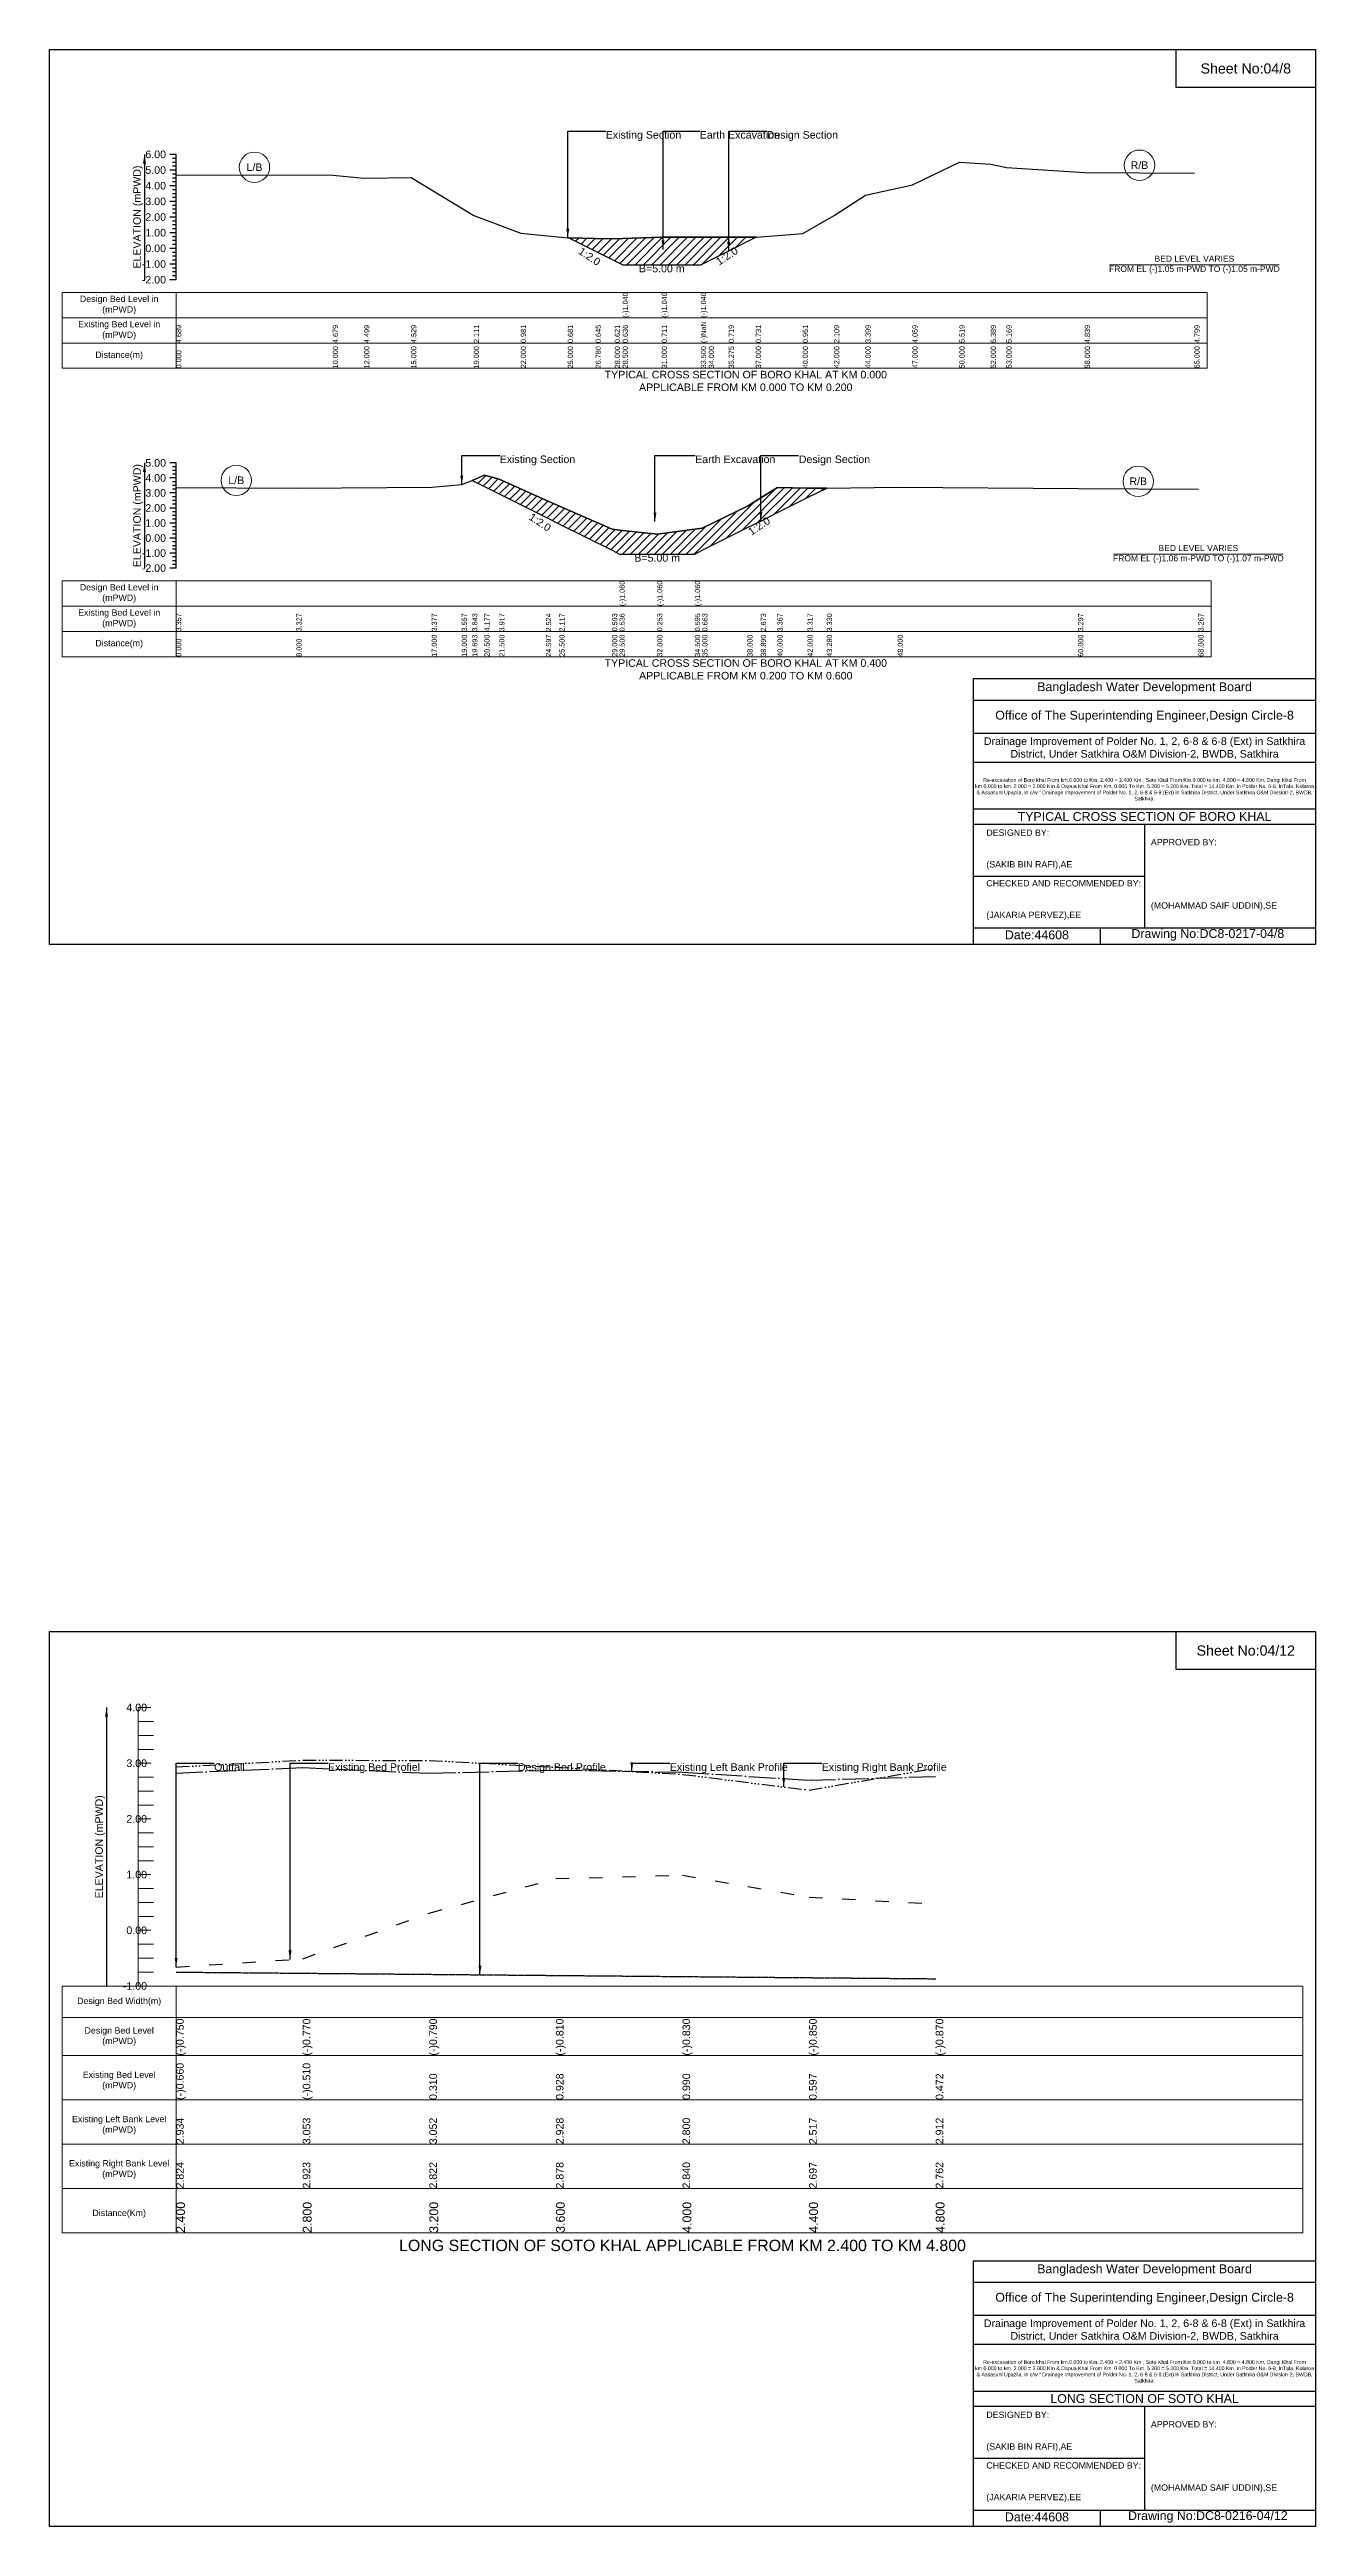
# Model space of a CAD drawing. Header units: inches. Extents: x 91000 to 218000, y -5656 to 30000.
# Drawn here: x 130000 to 138000, y -5656 to 10000 of the extents above; entities that cross this region are included whole.
import ezdxf

# ---------------------------------------------------------------- set-up
doc = ezdxf.new("R2010")
doc.units = ezdxf.units.IN
doc.header["$LTSCALE"] = 7
doc.header["$MEASUREMENT"] = 0
for name, pattern in [('ACAD_ISO03W100', [30, 12, -18]), ('ACAD_ISO04W100', [30, 24, -3, 0, -3]), ('ACAD_ISO14W100', [24, 12, -3, 0, -3, 0, -3, 0, -3]), ('CENTER', [2, 1.25, -0.25, 0.25, -0.25])]:
    doc.linetypes.add(name, pattern=pattern)
for name, color, linetype, lineweight in [('Cross section Data Border', 7, 'Continuous', 9), ('Cross Section Labels', 7, 'Continuous', 9), ('Design Bed Level Long Section', 7, 'CENTER', 25), ('Existing Bed Level for Long Section', 7, 'ACAD_ISO03W100', 25), ('Existing Left Bank of Long section', 7, 'ACAD_ISO04W100', 25), ('Existing Right Bank of Long Section', 7, 'ACAD_ISO14W100', 25), ('Existing_Bed_Level for Xsection', 7, 'Continuous', 25), ('Long Section Border', 7, 'Continuous', 9), ('Long Section Labels', 7, 'Continuous', 9), ('Vscale for Long Section', 7, 'Continuous', 9)]:
    doc.layers.add(name, color=color, linetype=linetype, lineweight=lineweight)
doc.styles.get("Standard").update_dxf_attribs({"font": 'arial.ttf'})
doc.dimstyles.get("Standard").update_dxf_attribs({"dimtxt": 0.18, "dimasz": 0.18, "dimexe": 0.18, "dimexo": 0.0625, "dimgap": 0.09, "dimtad": 0, "dimtih": 1, "dimtoh": 1, "dimdec": 4, "dimzin": 0, "dimdsep": 46, "dimtxsty": 'Standard', "dimcen": 0.09, "dimadec": 0, "dimazin": 0, "dimtfac": 1, "dimtdec": 4, "dimtofl": 0, "dimtmove": 0, "dimatfit": 3, "dimfxl": 1, "dimtolj": 1, "dimtzin": 0, "dimarcsym": 0})

msp = doc.modelspace()

# ---------------------------------------------------------------- hatches: boundary and pattern name
at = {"layer": 'Existing_Bed_Level for Xsection'}
h = msp.add_hatch(dxfattribs=at)
h.set_pattern_fill('ANSI31', color=256, scale=297, style=0)
h.paths.add_polyline_path([(133281, 8810), (133451, 8725), (133572, 8664), (133622, 8640), (133869, 8640), (134116, 8640), (134166, 8664), (134292, 8727), (134463, 8813), (134468, 8815), (134463, 8815), (134292, 8814), (134166, 8813), (134116, 8813), (133869, 8813), (133622, 8805), (133572, 8804), (133451, 8806)])
h = msp.add_hatch(dxfattribs=at)
h.set_pattern_fill('ANSI31', color=256, scale=285, style=0)
h.paths.add_polyline_path([(132671, 7277), (132748, 7239), (132842, 7191), (133137, 7044), (133222, 7001), (133555, 6835), (133602, 6811), (133840, 6811), (134078, 6811), (134125, 6835), (134410, 6978), (134495, 7020), (134600, 7073), (134790, 7168), (134912, 7228), (134790, 7227), (134600, 7232), (134495, 7166), (134410, 7113), (134125, 6975), (134078, 6968), (133840, 6936), (133602, 6963), (133555, 6968), (133222, 7113), (133137, 7152), (132842, 7284), (132748, 7309)])

# ---------------------------------------------------------------- linework, layer by layer
for points in [[(130000, 10000), (138000, 10000), (138000, 4344), (130000, 4344)], [(137120, 10000), (138000, 10000), (138000, 9760), (137120, 9760)], [(130000, 0), (138000, 0), (138000, -5656), (130000, -5656)], [(137120, 0), (138000, 0), (138000, -240), (137120, -240)]]:
    msp.add_lwpolyline(points, close=True)
for points in [[(135840, 4344), (135840, 6024), (138000, 6024)], [(135840, 5888), (138000, 5888)], [(135840, 5680), (138000, 5680)], [(135840, 5496), (138000, 5496)], [(135840, 5200), (138000, 5200)], [(135840, 5104), (138000, 5104)], [(136920, 5104), (136920, 4448)], [(135840, 4776), (136920, 4776)], [(135840, 4448), (138000, 4448)], [(136640, 4448), (136640, 4344)], [(135840, -5656), (135840, -3976), (138000, -3976)], [(135840, -4112), (138000, -4112)], [(135840, -4320), (138000, -4320)], [(135840, -4504), (138000, -4504)], [(135840, -4800), (138000, -4800)], [(135840, -4896), (138000, -4896)], [(136920, -4896), (136920, -5552)], [(135840, -5224), (136920, -5224)], [(135840, -5552), (138000, -5552)], [(136640, -5552), (136640, -5656)]]:
    msp.add_lwpolyline(points)
at = {"layer": 'Cross section Data Border'}
for points in [[(130080, 8465), (137315, 8465), (137315, 7985), (130080, 7985)], [(130080, 6642), (137340, 6642), (137340, 6162), (130080, 6162)]]:
    msp.add_lwpolyline(points, close=True, dxfattribs=at)
for points in [[(130800, 8465), (130800, 7985)], [(130080, 8305), (137315, 8305)], [(130080, 8145), (137315, 8145)], [(130800, 6642), (130800, 6162)], [(130080, 6482), (137340, 6482)], [(130080, 6322), (137340, 6322)]]:
    msp.add_lwpolyline(points, dxfattribs=at)
at = {"layer": 'Cross Section Labels'}
for points in [[(136699, 8640), (137771, 8640)], [(136724, 6811), (137796, 6811)]]:
    msp.add_lwpolyline(points, dxfattribs=at)
for centre in [(131295, 9256), (136888, 9269), (131180, 7277), (136880, 7271)]:
    msp.add_circle(centre, 96, dxfattribs=at)
at = {"layer": 'Design Bed Level Long Section'}
msp.add_lwpolyline([(130800, -2152), (131600, -2159), (132400, -2166), (133200, -2173), (134000, -2180), (134800, -2187), (135600, -2194)], dxfattribs=at)
at = {"layer": 'Existing Bed Level for Long Section'}
msp.add_lwpolyline([(130800, -2120), (131600, -2068), (132400, -1779), (133200, -1561), (134000, -1540), (134800, -1678), (135600, -1722)], dxfattribs=at)
at = {"layer": 'Existing Left Bank of Long section'}
msp.add_lwpolyline([(130800, -894), (131600, -859), (132400, -895), (133200, -875), (134000, -888), (134800, -939), (135600, -916)], dxfattribs=at)
at = {"layer": 'Existing Right Bank of Long Section'}
msp.add_lwpolyline([(130800, -855), (131600, -813), (132400, -814), (133200, -857), (134000, -902), (134800, -1002), (135600, -863)], dxfattribs=at)
at = {"layer": 'Existing_Bed_Level for Xsection'}
for points in [[(130800, 9337), (130760, 9337)], [(130800, 9238), (130760, 9238)], [(130800, 9312), (130776, 9312)], [(130800, 9287), (130776, 9287)], [(130800, 9262), (130776, 9262)], [(130800, 8545), (130800, 8644), (130800, 8743), (130800, 8842), (130800, 8941), (130800, 9040), (130800, 9139), (130800, 9238), (130800, 9337)], [(130800, 9207), (131790, 9206), (131988, 9188), (132285, 9191), (132681, 8952), (132978, 8840), (133275, 8810), (133281, 8810), (133451, 8806), (133572, 8804), (133622, 8805), (133622, 8805), (133869, 8813), (133869, 8813), (134116, 8813), (134116, 8813), (134166, 8813), (134292, 8814), (134463, 8815), (134468, 8815), (134760, 8837), (134958, 8951), (135156, 9079), (135453, 9144), (135750, 9289), (135948, 9276), (136047, 9254), (136542, 9222), (137235, 9218)], [(130800, 9139), (130760, 9139)], [(130800, 9213), (130776, 9213)], [(130800, 9188), (130776, 9188)], [(130800, 9163), (130776, 9163)], [(130800, 9114), (130776, 9114)], [(130800, 9089), (130776, 9089)], [(130800, 9040), (130760, 9040)], [(130800, 8941), (130760, 8941)], [(130800, 9064), (130776, 9064)], [(130800, 9015), (130776, 9015)], [(130800, 8990), (130776, 8990)], [(130800, 8965), (130776, 8965)], [(130800, 8842), (130760, 8842)], [(130800, 8916), (130776, 8916)], [(130800, 8891), (130776, 8891)], [(130800, 8866), (130776, 8866)], [(130800, 8817), (130776, 8817)], [(130800, 8792), (130776, 8792)], [(130800, 8743), (130760, 8743)], [(130800, 8644), (130760, 8644)], [(130800, 8767), (130776, 8767)], [(130800, 8718), (130776, 8718)], [(130800, 8693), (130776, 8693)], [(130800, 8668), (130776, 8668)], [(130800, 8619), (130776, 8619)], [(130800, 8545), (130760, 8545)], [(130800, 8594), (130776, 8594)], [(130800, 8569), (130776, 8569)], [(130800, 7387), (130760, 7387)], [(130800, 7363), (130776, 7363)], [(130800, 6722), (130800, 6817), (130800, 6912), (130800, 7007), (130800, 7102), (130800, 7197), (130800, 7292), (130800, 7387)], [(130800, 7292), (130760, 7292)], [(130800, 7339), (130776, 7339)], [(130800, 7316), (130776, 7316)], [(130800, 7268), (130776, 7268)], [(130800, 7244), (130776, 7244)], [(130800, 7221), (130776, 7221)], [(130800, 7231), (131560, 7228), (132415, 7233), (132605, 7250), (132671, 7277), (132748, 7309), (132842, 7284), (133137, 7152), (133222, 7113), (133555, 6968), (133602, 6963), (133602, 6963), (133840, 6936), (133840, 6936), (134078, 6968), (134078, 6968), (134125, 6975), (134410, 7113), (134495, 7166), (134600, 7232), (134790, 7227), (134912, 7228), (135360, 7233), (136500, 7225), (137260, 7222)], [(130800, 7197), (130760, 7197)], [(130800, 7102), (130760, 7102)], [(130800, 7173), (130776, 7173)], [(130800, 7149), (130776, 7149)], [(130800, 7126), (130776, 7126)], [(130800, 7078), (130776, 7078)], [(130800, 7054), (130776, 7054)], [(130800, 7007), (130760, 7007)], [(130800, 6912), (130760, 6912)], [(130800, 7031), (130776, 7031)], [(130800, 6983), (130776, 6983)], [(130800, 6959), (130776, 6959)], [(130800, 6936), (130776, 6936)], [(130800, 6817), (130760, 6817)], [(130800, 6888), (130776, 6888)], [(130800, 6864), (130776, 6864)], [(130800, 6841), (130776, 6841)], [(130800, 6793), (130776, 6793)], [(130800, 6769), (130776, 6769)], [(130800, 6746), (130776, 6746)], [(130800, 6722), (130760, 6722)]]:
    msp.add_lwpolyline(points, dxfattribs=at)
for points in [[(133281, 8810), (133451, 8725), (133572, 8664), (133622, 8640), (133622, 8640), (133869, 8640), (133869, 8640), (134116, 8640), (134116, 8640), (134166, 8664), (134292, 8727), (134463, 8813), (134468, 8815), (134463, 8815), (134292, 8814), (134166, 8813), (134116, 8813), (134116, 8813), (133869, 8813), (133869, 8813), (133622, 8805), (133622, 8805), (133572, 8804), (133451, 8806)], [(132671, 7277), (132671, 7277), (132748, 7239), (132842, 7191), (133137, 7044), (133222, 7001), (133555, 6835), (133602, 6811), (133602, 6811), (133840, 6811), (133840, 6811), (134078, 6811), (134078, 6811), (134125, 6835), (134410, 6978), (134495, 7020), (134600, 7073), (134790, 7168), (134912, 7228), (134790, 7227), (134600, 7232), (134495, 7166), (134410, 7113), (134125, 6975), (134078, 6968), (134078, 6968), (133840, 6936), (133840, 6936), (133602, 6963), (133602, 6963), (133555, 6968), (133222, 7113), (133137, 7152), (132842, 7284), (132748, 7309), (132671, 7277)]]:
    msp.add_lwpolyline(points, close=True, dxfattribs=at)
at = {"layer": 'Long Section Border'}
msp.add_lwpolyline([(130080, -2240), (137920, -2240), (137920, -3800), (130080, -3800)], close=True, dxfattribs=at)
for points in [[(130800, -2240), (130800, -3800)], [(130080, -2440), (137920, -2440)], [(130080, -2680), (137920, -2680)], [(130080, -2960), (137920, -2960)], [(130080, -3240), (137920, -3240)], [(130080, -3520), (137920, -3520)]]:
    msp.add_lwpolyline(points, dxfattribs=at)
at = {"layer": 'Vscale for Long Section'}
for points in [[(130560, -2240), (130560, -1888), (130560, -1536), (130560, -1184), (130560, -832), (130560, -480)], [(130560, -480), (130640, -480)], [(130560, -568), (130656, -568)], [(130560, -656), (130656, -656)], [(130560, -744), (130656, -744)], [(130560, -832), (130640, -832)], [(130560, -920), (130656, -920)], [(130560, -1008), (130656, -1008)], [(130560, -1096), (130656, -1096)], [(130560, -1184), (130640, -1184)], [(130560, -1272), (130656, -1272)], [(130560, -1360), (130656, -1360)], [(130560, -1448), (130656, -1448)], [(130560, -1536), (130640, -1536)], [(130560, -1624), (130656, -1624)], [(130560, -1712), (130656, -1712)], [(130560, -1800), (130656, -1800)], [(130560, -1888), (130640, -1888)], [(130560, -1976), (130656, -1976)], [(130560, -2064), (130656, -2064)], [(130560, -2152), (130656, -2152)], [(130560, -2240), (130640, -2240)]]:
    msp.add_lwpolyline(points, dxfattribs=at)

# ---------------------------------------------------------------- texts
at = {"attachment_point": 5}
for s, insert, char_height in [('Sheet No:04/8', (137560, 9880), 64), ('Bangladesh Water Development Board', (136920, 5964), 56), ('Office of The Superintending Engineer,Design Circle-8', (136920, 5784), 56), ('Sheet No:04/12', (137560, -120), 64), ('Bangladesh Water Development Board', (136920, -4036), 56), ('Office of The Superintending Engineer,Design Circle-8', (136920, -4216), 56)]:
    msp.add_mtext(s, dxfattribs=dict(at, insert=insert, char_height=char_height))
for s, insert, char_height, width, attachment_point in [('Drainage Improvement of Polder No. 1, 2, 6-8 & 6-8 (Ext) in Satkhira District, Under Satkhira O&M Division-2, BWDB, Satkhira', (136920, 5584), 48, 2240, 5), ('Re-excavation of Boro khal From km.0.000 to Km. 2.400 = 2.400 Km , Soto Khal From Km.0.000 to km. 4.800 = 4.800 Km, Dangi Khal From km.0.000 to km. 2.000 = 2.000 Km & Dapua Khal From Km. 0.000 To Km. 5.200 = 5.200 Km. Total = 14.400 Km. in Polder No. 6-8, InTala, Kolaroa & Assasuni Upazila, in c/w “ Drainage Improvement of Polder No. 1, 2, 6-8 & 6-8 (Ext) in Satkhira District, Under Satkhira O&M Division-2, BWDB, Satkhira.', (136920, 5324), 23.565, 2160, 5), ('TYPICAL CROSS SECTION OF BORO KHAL', (136920, 5152), 56, 2240, 5), ('DESIGNED BY:^J^J^J(SAKIB BIN RAFI),AE', (135920, 4944), 40, 1120, 4), ('APPROVED BY:^J^J^J^J^J^J(MOHAMMAD SAIF UDDIN),SE', (136960, 4784), 40, 1120, 4), ('CHECKED AND RECOMMENDED BY:^J^J^J(JAKARIA PERVEZ),EE', (135920, 4624), 40, 1120, 4), ('Date:44608', (136240, 4404), 56, 1120, 5), ('Drawing No:DC8-0217-04/8', (137320, 4404), 56, 1760, 5), ('Drainage Improvement of Polder No. 1, 2, 6-8 & 6-8 (Ext) in Satkhira District, Under Satkhira O&M Division-2, BWDB, Satkhira', (136920, -4416), 48, 2240, 5), ('Re-excavation of Boro khal From km.0.000 to Km. 2.400 = 2.400 Km , Soto Khal From Km.0.000 to km. 4.800 = 4.800 Km, Dangi Khal From km.0.000 to km. 2.000 = 2.000 Km & Dapua Khal From Km. 0.000 To Km. 5.200 = 5.200 Km. Total = 14.400 Km. in Polder No. 6-8, InTala, Kolaroa & Assasuni Upazila, in c/w “ Drainage Improvement of Polder No. 1, 2, 6-8 & 6-8 (Ext) in Satkhira District, Under Satkhira O&M Division-2, BWDB, Satkhira.', (136920, -4676), 23.565, 2160, 5), ('LONG SECTION OF SOTO KHAL', (136920, -4848), 56, 2240, 5), ('DESIGNED BY:^J^J^J(SAKIB BIN RAFI),AE', (135920, -5056), 40, 1120, 4), ('APPROVED BY:^J^J^J^J^J^J(MOHAMMAD SAIF UDDIN),SE', (136960, -5216), 40, 1120, 4), ('CHECKED AND RECOMMENDED BY:^J^J^J(JAKARIA PERVEZ),EE', (135920, -5376), 40, 1120, 4), ('Date:44608', (136240, -5596), 56, 1120, 5), ('Drawing No:DC8-0216-04/12', (137320, -5596), 56, 1760, 5)]:
    msp.add_mtext(s, dxfattribs=dict(insert=insert, char_height=char_height, width=width, attachment_point=attachment_point))
at = {"layer": 'Cross section Data Border', "char_height": 40, "width": 640, "attachment_point": 5}
for s, insert in [('Design Bed Level in (mPWD)', (130440, 8385)), ('Existing Bed Level in (mPWD)', (130440, 8225)), ('Distance(m)', (130440, 8065)), ('Design Bed Level in (mPWD)', (130440, 6562)), ('Existing Bed Level in (mPWD)', (130440, 6402)), ('Distance(m)', (130440, 6242))]:
    msp.add_mtext(s, dxfattribs=dict(at, insert=insert))
at = {"layer": 'Cross Section Labels'}
for s, insert, char_height, attachment_point in [('Existing Section', (133515, 9485), 48, 1), ('Earth Excavation', (134109, 9485), 48, 1), ('Design Section', (134532, 9485), 48, 1), ('L/B', (131295, 9256), 48, 5), ('R/B', (136888, 9269), 48, 5), ('B=5.00 m', (133869, 8640), 48, 2), ('BED LEVEL VARIES ^JFROM EL (-)1.05 m-PWD TO (-)1.05 m-PWD', (137235, 8640), 38.4, 5), ('TYPICAL CROSS SECTION OF BORO KHAL AT KM 0.000^JAPPLICABLE FROM KM 0.000 TO KM 0.200', (134400, 7905), 48, 5), ('Existing Section', (132845, 7434), 48, 1), ('Earth Excavation', (134080, 7434), 48, 1), ('Design Section', (134735, 7434), 48, 1), ('L/B', (131180, 7277), 48, 5), ('R/B', (136880, 7271), 48, 5), ('B=5.00 m', (133840, 6811), 48, 2), ('BED LEVEL VARIES ^JFROM EL (-)1.06 m-PWD TO (-)1.07 m-PWD', (137260, 6811), 38.4, 5), ('TYPICAL CROSS SECTION OF BORO KHAL AT KM 0.400^JAPPLICABLE FROM KM 0.200 TO KM 0.600', (134400, 6082), 48, 5)]:
    msp.add_mtext(s, dxfattribs=dict(at, insert=insert, char_height=char_height, attachment_point=attachment_point))
at = {"layer": 'Cross Section Labels', "char_height": 48, "attachment_point": 2}
for insert, rotation in [((133426, 8712), 326.3099), ((134267, 8715), 33.6901), ((133113, 7032), 326.3099), ((134471, 7008), 33.6901)]:
    msp.add_mtext('1:2.0', dxfattribs=dict(at, insert=insert, rotation=rotation))
at = {"layer": 'Existing_Bed_Level for Xsection', "rotation": 90}
for s, insert, char_height, attachment_point in [('ELEVATION (mPWD)', (130560, 8941), 48, 5), ('(-)1.040', (133622, 8305), 32.8, 1), ('(-)1.040', (133869, 8305), 32.8, 1), ('(-)1.040', (134116, 8305), 32.8, 1), ('4.689', (130800, 8145), 32.8, 1), ('4.679', (131790, 8145), 32.8, 1), ('4.499', (131988, 8145), 32.8, 1), ('4.529', (132285, 8145), 32.8, 1), ('2.111', (132681, 8145), 32.8, 1), ('0.981', (132978, 8145), 32.8, 1), ('0.681', (133275, 8145), 32.8, 1), ('0.645', (133451, 8145), 32.8, 1), ('0.621', (133572, 8145), 32.8, 1), ('0.636', (133622, 8145), 32.8, 1), ('0.711', (133869, 8145), 32.8, 1), ('(-)NaN', (134116, 8145), 32.8, 1), ('0.719', (134292, 8145), 32.8, 1), ('0.731', (134463, 8145), 32.8, 1), ('0.951', (134760, 8145), 32.8, 1), ('2.109', (134958, 8145), 32.8, 1), ('3.399', (135156, 8145), 32.8, 1), ('4.059', (135453, 8145), 32.8, 1), ('5.519', (135750, 8145), 32.8, 1), ('5.389', (135948, 8145), 32.8, 1), ('5.169', (136047, 8145), 32.8, 1), ('4.839', (136542, 8145), 32.8, 1), ('4.799', (137235, 8145), 32.8, 1), ('0.000', (130800, 7985), 32.8, 1), ('10.000', (131790, 7985), 32.8, 1), ('12.000', (131988, 7985), 32.8, 1), ('15.000', (132285, 7985), 32.8, 1), ('19.000', (132681, 7985), 32.8, 1), ('22.000', (132978, 7985), 32.8, 1), ('25.000', (133275, 7985), 32.8, 1), ('26.780', (133451, 7985), 32.8, 1), ('28.000', (133572, 7985), 32.8, 1), ('28.500', (133622, 7985), 32.8, 1), ('31.000', (133869, 7985), 32.8, 1), ('33.500', (134116, 7985), 32.8, 1), ('34.000', (134166, 7985), 32.8, 1), ('35.275', (134292, 7985), 32.8, 1), ('37.000', (134463, 7985), 32.8, 1), ('40.000', (134760, 7985), 32.8, 1), ('42.000', (134958, 7985), 32.8, 1), ('44.000', (135156, 7985), 32.8, 1), ('47.000', (135453, 7985), 32.8, 1), ('50.000', (135750, 7985), 32.8, 1), ('52.000', (135948, 7985), 32.8, 1), ('53.000', (136047, 7985), 32.8, 1), ('58.000', (136542, 7985), 32.8, 1), ('65.000', (137235, 7985), 32.8, 1), ('ELEVATION (mPWD)', (130560, 7054), 48, 5), ('(-)1.060', (133602, 6482), 32.8, 1), ('(-)1.060', (133840, 6482), 32.8, 1), ('(-)1.060', (134078, 6482), 32.8, 1), ('3.357', (130800, 6322), 32.8, 1), ('3.327', (131560, 6322), 32.8, 1), ('3.377', (132415, 6322), 32.8, 1), ('3.557', (132605, 6322), 32.8, 1), ('3.843', (132671, 6322), 32.8, 1), ('4.177', (132748, 6322), 32.8, 1), ('3.917', (132842, 6322), 32.8, 1), ('2.524', (133137, 6322), 32.8, 1), ('2.117', (133222, 6322), 32.8, 1), ('0.593', (133555, 6322), 32.8, 1), ('0.536', (133602, 6322), 32.8, 1), ('0.253', (133840, 6322), 32.8, 1), ('0.595', (134078, 6322), 32.8, 1), ('0.663', (134125, 6322), 32.8, 1), ('2.673', (134495, 6322), 32.8, 1), ('3.367', (134600, 6322), 32.8, 1), ('3.317', (134790, 6322), 32.8, 1), ('3.330', (134912, 6322), 32.8, 1), ('3.297', (136500, 6322), 32.8, 1), ('3.267', (137260, 6322), 32.8, 1), ('0.000', (130800, 6162), 32.8, 1), ('8.000', (131560, 6162), 32.8, 1), ('17.000', (132415, 6162), 32.8, 1), ('19.000', (132605, 6162), 32.8, 1), ('19.693', (132671, 6162), 32.8, 1), ('20.500', (132748, 6162), 32.8, 1), ('21.500', (132842, 6162), 32.8, 1), ('24.597', (133137, 6162), 32.8, 1), ('25.500', (133222, 6162), 32.8, 1), ('29.000', (133555, 6162), 32.8, 1), ('29.500', (133602, 6162), 32.8, 1), ('32.000', (133840, 6162), 32.8, 1), ('34.500', (134078, 6162), 32.8, 1), ('35.000', (134125, 6162), 32.8, 1), ('38.000', (134410, 6162), 32.8, 1), ('38.890', (134495, 6162), 32.8, 1), ('40.000', (134600, 6162), 32.8, 1), ('42.000', (134790, 6162), 32.8, 1), ('43.280', (134912, 6162), 32.8, 1), ('48.000', (135360, 6162), 32.8, 1), ('60.000', (136500, 6162), 32.8, 1), ('68.000', (137260, 6162), 32.8, 1)]:
    msp.add_mtext(s, dxfattribs=dict(at, insert=insert, char_height=char_height, attachment_point=attachment_point))
at = {"layer": 'Existing_Bed_Level for Xsection', "char_height": 48, "attachment_point": 6}
for s, insert in [('5.00', (130736, 9238)), ('6.00', (130736, 9337)), ('4.00', (130736, 9139)), ('3.00', (130736, 9040)), ('2.00', (130736, 8941)), ('0.00', (130736, 8743)), ('1.00', (130736, 8842)), ('-1.00', (130736, 8644)), ('-2.00', (130736, 8545)), ('5.00', (130736, 7387)), ('4.00', (130736, 7292)), ('3.00', (130736, 7197)), ('2.00', (130736, 7102)), ('0.00', (130736, 6912)), ('1.00', (130736, 7007)), ('-1.00', (130736, 6817)), ('-2.00', (130736, 6722))]:
    msp.add_mtext(s, dxfattribs=dict(at, insert=insert))
at = {"layer": 'Long Section Border', "attachment_point": 5}
for s, insert, char_height in [('Design Bed Width(m)', (130440, -2340), 40), ('Design Bed Level^J(mPWD)', (130440, -2560), 40), ('Existing Bed Level^J(mPWD)', (130440, -2840), 40), ('Existing Left Bank Level^J(mPWD)', (130440, -3120), 40), ('Existing Right Bank Level^J(mPWD)', (130440, -3400), 40), ('Distance(Km)', (130440, -3680), 40), ('LONG SECTION OF SOTO KHAL APPLICABLE FROM KM 2.400 TO KM 4.800', (134000, -3880), 72)]:
    msp.add_mtext(s, dxfattribs=dict(at, insert=insert, char_height=char_height))
at = {"layer": 'Long Section Labels', "char_height": 48, "attachment_point": 1}
for s, insert in [('Outfall', (131040, -832)), ('Existing Bed Profiel', (131760, -832)), ('Design Bed Profile', (132960, -832)), ('Existing Left Bank Profile', (133920, -832)), ('Existing Right Bank Profile', (134880, -832))]:
    msp.add_mtext(s, dxfattribs=dict(at, insert=insert))
at = {"layer": 'Vscale for Long Section', "char_height": 48, "attachment_point": 6}
for s, insert in [('4.00', (130616, -480)), ('3.00', (130616, -832)), ('2.00', (130616, -1184)), ('1.00', (130616, -1536)), ('0.00', (130616, -1888)), ('-1.00', (130616, -2240))]:
    msp.add_mtext(s, dxfattribs=dict(at, insert=insert))
at = {"layer": 'Vscale for Long Section', "rotation": 90}
for s, insert, char_height, attachment_point in [('ELEVATION (mPWD)', (130320, -1360), 48, 5), ('(-)0.750', (130800, -2680), 48, 1), ('(-)0.770', (131600, -2680), 48, 1), ('(-)0.790', (132400, -2680), 48, 1), ('(-)0.810', (133200, -2680), 48, 1), ('(-)0.830', (134000, -2680), 48, 1), ('(-)0.850', (134800, -2680), 48, 1), ('(-)0.870', (135600, -2680), 48, 1), ('(-)0.660', (130800, -2960), 48, 1), ('(-)0.510', (131600, -2960), 48, 1), ('0.310', (132400, -2960), 48, 1), ('0.928', (133200, -2960), 48, 1), ('0.990', (134000, -2960), 48, 1), ('0.597', (134800, -2960), 48, 1), ('0.472', (135600, -2960), 48, 1), ('2.934', (130800, -3240), 48, 1), ('3.053', (131600, -3240), 48, 1), ('3.052', (132400, -3240), 48, 1), ('2.928', (133200, -3240), 48, 1), ('2.800', (134000, -3240), 48, 1), ('2.517', (134800, -3240), 48, 1), ('2.912', (135600, -3240), 48, 1), ('2.824', (130800, -3520), 48, 1), ('2.923', (131600, -3520), 48, 1), ('2.822', (132400, -3520), 48, 1), ('2.878', (133200, -3520), 48, 1), ('2.840', (134000, -3520), 48, 1), ('2.697', (134800, -3520), 48, 1), ('2.762', (135600, -3520), 48, 1), ('2.400', (130800, -3800), 56, 1), ('2.800', (131600, -3800), 56, 1), ('3.200', (132400, -3800), 56, 1), ('3.600', (133200, -3800), 56, 1), ('4.000', (134000, -3800), 56, 1), ('4.400', (134800, -3800), 56, 1), ('4.800', (135600, -3800), 56, 1)]:
    msp.add_mtext(s, dxfattribs=dict(at, insert=insert, char_height=char_height, attachment_point=attachment_point))

# ---------------------------------------------------------------- leaders
at = {"layer": 'Cross Section Labels', "annotation_type": 0, "has_hookline": 1, "hookline_direction": 0}
for points, text_width in [([(133275, 8810), (133275, 9485), (133515, 9485)], 467), ([(133877, 8737), (133877, 9485), (134109, 9485)], 497), ([(134292, 8727), (134292, 9485), (134532, 9485)], 441), ([(132605, 7250), (132605, 7434), (132845, 7434)], 467), ([(133826, 7016), (133826, 7434), (134080, 7434)], 497), ([(134495, 7020), (134495, 7434), (134734, 7434)], 441)]:
    msp.add_leader(points, dimstyle='Standard', override={"dimasz": 57.6}, dxfattribs=dict(at, text_width=text_width))
at = {"layer": 'Existing_Bed_Level for Xsection'}
for points in [[(130600, 9337), (130600, 8545)], [(130600, 7387), (130600, 6722)]]:
    msp.add_leader(points, dimstyle='Standard', override={"dimasz": 57.6}, dxfattribs=at)
at = {"layer": 'Long Section Labels', "annotation_type": 0, "has_hookline": 1, "hookline_direction": 0}
for points, text_width in [([(130800, -2120), (130800, -832), (131040, -832)], 186), ([(131520, -2073), (131520, -832), (131760, -832)], 571), ([(132720, -2169), (132720, -832), (132960, -832)], 547), ([(133680, -883), (133680, -832), (133920, -832)], 737), ([(134640, -982), (134640, -832), (134880, -832)], 782)]:
    msp.add_leader(points, dimstyle='Standard', override={"dimasz": 57.6}, dxfattribs=dict(at, text_width=text_width))
at = {"layer": 'Vscale for Long Section'}
msp.add_leader([(130360, -480), (130360, -2240)], dimstyle='Standard', override={"dimasz": 57.6}, dxfattribs=at)

doc.saveas('drawing.dxf')
